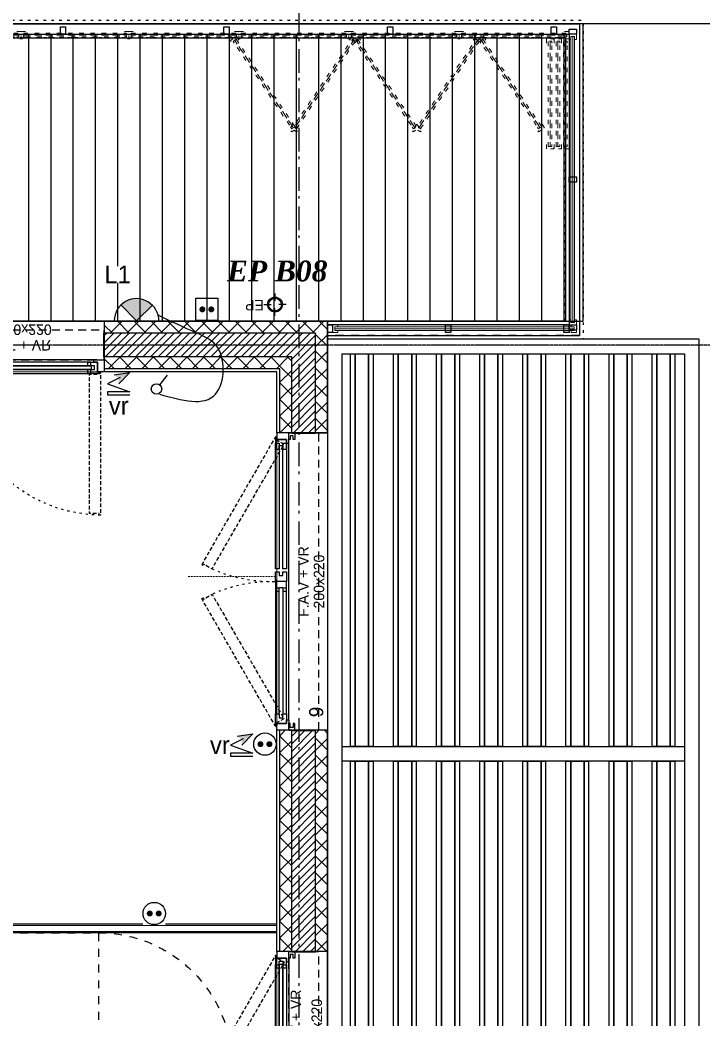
# Model space of a CAD drawing. Header units: centimetres. Extents: x -35664 to 50682, y -23001 to 23705.
# Drawn here: x 10653 to 11112, y 4448 to 5120 of the extents above; entities that cross this region are included whole.
import ezdxf

# ---------------------------------------------------------------- set-up
doc = ezdxf.new("R2010")
doc.units = ezdxf.units.CM
for name, pattern in [('ACAD_ISO03W100', [0.295276, 0.11811, -0.177165]), ('Style de ligne -1', [0.41664, 0.20828, -0.20836]), ('Style de ligne -11', [0.347222, 0.20828, -0.138942]), ('Style de ligne -12', [0.164042, 0.054681, -0.109361]), ('Style de ligne -13', [0.147638, 0.098425, -0.049213]), ('Style de ligne -14', [0.147638, 0.098425, -0.049213]), ('Style de ligne -17', [0.347222, 0.20828, -0.138942]), ('Style de ligne -18', [0.164042, 0.054681, -0.109361]), ('Style de ligne -5', [0.20828, 0.069425, -0.138855]), ('Style de ligne -6', [1.04164, 0.625, -0.20828, 0.06943, -0.13893]), ('VW-01', [0.41656, 0.20828, -0.20828])]:
    doc.linetypes.add(name, pattern=pattern)
for name, color, linetype in [('B aménagement intérieur', 252, 'Continuous'), ('B GÈnÈral_Hatch', 252, 'Continuous'), ('B Général', 252, 'Continuous'), ('C ANNOTATIONS-axes horizontaux', 252, 'Style de ligne -1'), ('C ANNOTATIONS-prestations', 252, 'Continuous'), ('D SURFACES-shab', 252, 'Continuous'), ('Général', 252, 'Continuous'), ('prlm-EAU-EPEXT', 145, 'Continuous'), ('prlm-VMC', 93, 'Continuous')]:
    doc.layers.add(name, color=color, linetype=linetype)
for name, color, linetype, lineweight in [('B BATI-lumon', 252, 'Continuous', 20), ('prlm-ELEC-CFO', 1, 'Continuous', 25), ('w_.prlm-EAU-EPEXT', 252, 'Continuous', 18)]:
    doc.layers.add(name, color=color, linetype=linetype, lineweight=lineweight)
doc.layers.add('prlm-ZEROPLOT', color=254, linetype='Continuous', plot=False)
doc.layers.get('prlm-VMC').off()
doc.styles.add('Eurostile', font='Eurosti.TTF')
doc.styles.add('Eurostile (bold)', font='Eurostib.TTF')
doc.styles.add('prlm-eau-ep', font='timesbi.ttf', dxfattribs={"height": 18})
doc.styles.add('prlm-elec-cfo', font='comic.ttf', dxfattribs={"height": 12})
doc.styles.add('Times New Roman (bold italic)', font='timesbi.ttf')
pattern_1 = [(225, (0, 0), (5.656854, -5.656854), []), (315, (0, 0), (-5.656854, -5.656854), [])]
pattern_2 = [(45, (0, 0), (2.4253472, -2.6458333), [])]
pattern_3 = [(135, (0, 0), (-5.656854, -5.656854), []), (225, (0, 0), (-5.656854, 5.656854), [])]

# ---------------------------------------------------------------- blocks, each defined once
blk = doc.blocks.new('B 90.Groupe-8-1')
at = {"layer": 'B Général', "flags": 128}
for points in [[(10859.39, 4336.49), (10869.39, 4336.49), (10869.39, 4895.43), (11099.39, 4895.43), (11099.39, 3527.39), (10869.39, 3527.39), (10869.39, 4098.85), (10859.39, 4098.85), (10859.39, 3517.39), (11109.39, 3517.39), (11109.39, 4905.43), (10859.39, 4905.43)], [(10874.89, 4895.44), (10878.13, 4895.44), (10878.13, 4631.66), (10874.89, 4631.66)], [(10878.13, 4895.44), (10887.12, 4895.44), (10887.12, 4631.66), (10878.13, 4631.66)], [(10887.12, 4895.44), (10890.18, 4895.44), (10890.18, 4631.66), (10887.12, 4631.66)], [(10903.82, 4895.44), (10907.07, 4895.44), (10907.07, 4631.66), (10903.82, 4631.66)], [(10907.07, 4895.44), (10916.06, 4895.44), (10916.06, 4631.66), (10907.07, 4631.66)], [(10916.06, 4895.44), (10919.12, 4895.44), (10919.12, 4631.66), (10916.06, 4631.66)], [(10932.84, 4895.44), (10936.09, 4895.44), (10936.09, 4631.66), (10932.84, 4631.66)], [(10936.09, 4895.44), (10945.08, 4895.44), (10945.08, 4631.66), (10936.09, 4631.66)], [(10945.08, 4895.44), (10948.14, 4895.44), (10948.14, 4631.66), (10945.08, 4631.66)], [(10961.78, 4895.44), (10965.02, 4895.44), (10965.02, 4631.66), (10961.78, 4631.66)], [(10965.02, 4895.44), (10974.01, 4895.44), (10974.01, 4631.66), (10965.02, 4631.66)], [(10974.01, 4895.44), (10977.07, 4895.44), (10977.07, 4631.66), (10974.01, 4631.66)], [(10990.8, 4895.44), (10994.04, 4895.44), (10994.04, 4631.66), (10990.8, 4631.66)], [(10994.04, 4895.44), (11003.04, 4895.44), (11003.04, 4631.66), (10994.04, 4631.66)], [(11003.04, 4895.44), (11006.09, 4895.44), (11006.09, 4631.66), (11003.04, 4631.66)], [(11019.73, 4895.44), (11022.98, 4895.44), (11022.98, 4631.66), (11019.73, 4631.66)], [(11022.98, 4895.44), (11031.97, 4895.44), (11031.97, 4631.66), (11022.98, 4631.66)], [(11031.97, 4895.44), (11035.03, 4895.44), (11035.03, 4631.66), (11031.97, 4631.66)], [(11048.75, 4895.44), (11052, 4895.44), (11052, 4631.66), (11048.75, 4631.66)], [(11052, 4895.44), (11060.99, 4895.44), (11060.99, 4631.66), (11052, 4631.66)], [(11060.99, 4895.44), (11064.05, 4895.44), (11064.05, 4631.66), (11060.99, 4631.66)], [(11077.69, 4895.43), (11080.93, 4895.43), (11080.93, 4631.65), (11077.69, 4631.65)], [(11080.93, 4895.43), (11089.93, 4895.43), (11089.93, 4631.65), (11080.93, 4631.65)], [(11089.93, 4895.43), (11092.98, 4895.43), (11092.98, 4631.65), (11089.93, 4631.65)], [(10869.39, 4631.66), (11099.39, 4631.66), (11099.39, 4621.66), (10869.39, 4621.66)], [(10874.89, 4621.66), (10878.13, 4621.66), (10878.13, 4345.93), (10874.89, 4345.93)], [(10878.13, 4621.66), (10887.12, 4621.66), (10887.12, 4345.93), (10878.13, 4345.93)], [(10887.12, 4621.66), (10890.18, 4621.66), (10890.18, 4345.93), (10887.12, 4345.93)], [(10903.82, 4621.66), (10907.07, 4621.66), (10907.07, 4345.93), (10903.82, 4345.93)], [(10907.07, 4621.66), (10916.06, 4621.66), (10916.06, 4345.93), (10907.07, 4345.93)], [(10916.06, 4621.66), (10919.12, 4621.66), (10919.12, 4345.93), (10916.06, 4345.93)], [(10932.84, 4621.66), (10936.09, 4621.66), (10936.09, 4345.93), (10932.84, 4345.93)], [(10936.09, 4621.66), (10945.08, 4621.66), (10945.08, 4345.93), (10936.09, 4345.93)], [(10945.08, 4621.66), (10948.14, 4621.66), (10948.14, 4345.93), (10945.08, 4345.93)], [(10961.78, 4621.66), (10965.02, 4621.66), (10965.02, 4345.93), (10961.78, 4345.93)], [(10965.02, 4621.66), (10974.01, 4621.66), (10974.01, 4345.93), (10965.02, 4345.93)], [(10974.01, 4621.66), (10977.07, 4621.66), (10977.07, 4345.93), (10974.01, 4345.93)], [(10990.8, 4621.66), (10994.04, 4621.66), (10994.04, 4345.93), (10990.8, 4345.93)], [(10994.04, 4621.66), (11003.04, 4621.66), (11003.04, 4345.93), (10994.04, 4345.93)], [(11003.04, 4621.66), (11006.09, 4621.66), (11006.09, 4345.93), (11003.04, 4345.93)], [(11019.73, 4621.66), (11022.98, 4621.66), (11022.98, 4345.93), (11019.73, 4345.93)], [(11022.98, 4621.66), (11031.97, 4621.66), (11031.97, 4345.93), (11022.98, 4345.93)], [(11031.97, 4621.66), (11035.03, 4621.66), (11035.03, 4345.93), (11031.97, 4345.93)], [(11048.75, 4621.66), (11052, 4621.66), (11052, 4345.93), (11048.75, 4345.93)], [(11052, 4621.66), (11060.99, 4621.66), (11060.99, 4345.93), (11052, 4345.93)], [(11060.99, 4621.66), (11064.05, 4621.66), (11064.05, 4345.93), (11060.99, 4345.93)], [(11077.69, 4621.65), (11080.93, 4621.65), (11080.93, 4345.92), (11077.69, 4345.92)], [(11080.93, 4621.65), (11089.93, 4621.65), (11089.93, 4345.92), (11080.93, 4345.92)], [(11089.93, 4621.65), (11092.98, 4621.65), (11092.98, 4345.92), (11089.93, 4345.92)]]:
    blk.add_lwpolyline(points, close=True, dxfattribs=at)
blk = doc.blocks.new('B 90.Groupe-9-1')
at = {"layer": 'B Général', "linetype": 'Continuous'}
for p, q in [((9810.48, 5117.4), (11028.89, 5117.4)), ((11028.89, 5117.4), (11028.89, 4907.93)), ((10658.33, 5110.39), (10658.33, 4917.39)), ((10673.33, 5110.39), (10673.33, 4917.39)), ((10688.33, 5110.39), (10688.33, 4917.39)), ((10703.33, 5110.39), (10703.33, 4917.39)), ((10718.33, 5110.39), (10718.33, 4917.39)), ((10733.33, 5110.39), (10733.33, 4917.39)), ((10748.33, 5110.39), (10748.33, 4917.39)), ((10763.33, 5110.39), (10763.33, 4917.39)), ((10778.33, 5110.39), (10778.33, 4917.39)), ((10793.33, 5110.39), (10793.33, 4917.39)), ((10808.33, 5110.39), (10808.33, 4917.39)), ((10823.33, 5110.39), (10823.33, 4917.39)), ((10838.33, 5110.39), (10838.33, 4917.39)), ((10853.33, 5110.39), (10853.33, 4917.39)), ((10868.33, 5110.39), (10868.33, 4917.39)), ((10883.33, 5110.39), (10883.33, 4917.39)), ((10898.33, 5110.39), (10898.33, 4917.39)), ((10913.33, 5110.39), (10913.33, 4917.39)), ((10928.33, 5110.39), (10928.33, 4917.39)), ((10943.33, 5110.39), (10943.33, 4917.39)), ((10958.33, 5110.39), (10958.33, 4917.39)), ((10973.33, 5110.39), (10973.33, 4917.39)), ((10988.33, 5110.39), (10988.33, 4917.39)), ((11003.33, 5110.39), (11003.33, 4917.39)), ((11018.33, 5110.39), (11018.33, 4917.39)), ((10859.39, 4907.93), (11028.89, 4907.93))]:
    blk.add_line(p, q, dxfattribs=at)
at = {"layer": 'B Général', "linetype": 'VW-01', "ltscale": 25.4}
blk.add_line((11028.89, 4907.93), (10859.39, 4907.93), dxfattribs=at)
at = {"layer": 'B Général', "linetype": 'Style de ligne -5', "ltscale": 25.4, "flags": 128}
blk.add_lwpolyline([(11031.39, 4905.43), (10859.39, 4905.43), (10859.39, 4917.39), (11019.43, 4917.39), (11019.43, 5107.88), (9810.48, 5107.88), (9810.48, 5119.84), (11031.39, 5119.84)], close=True, dxfattribs=at)
at = {"layer": 'B Général', "linetype": 'Continuous', "flags": 128}
for points in [[(10679.83, 5115.34), (10683.33, 5115.34), (10683.33, 5110.34), (10679.83, 5110.34)], [(10789.83, 5115.34), (10793.33, 5115.34), (10793.33, 5110.34), (10789.83, 5110.34)], [(10899.83, 5115.34), (10903.33, 5115.34), (10903.33, 5110.34), (10899.83, 5110.34)], [(11009.83, 5115.34), (11013.33, 5115.34), (11013.33, 5110.34), (11009.83, 5110.34)], [(11021.89, 5110.34), (11021.89, 5113.84), (11026.89, 5113.84), (11026.89, 5110.34)], [(11021.89, 4914.93), (10859.39, 4914.93), (10859.39, 4917.39), (9810.48, 4917.39), (9810.48, 5110.34), (11021.89, 5110.34)], [(11021.89, 5010.89), (11021.89, 5014.39), (11026.89, 5014.39), (11026.89, 5010.89)], [(10859.39, 4914.93), (10862.89, 4914.93), (10862.89, 4909.93), (10859.39, 4909.93)], [(10938.89, 4914.93), (10942.39, 4914.93), (10942.39, 4909.93), (10938.89, 4909.93)], [(11018.39, 4914.93), (11021.89, 4914.93), (11021.89, 4909.93), (11018.39, 4909.93)], [(11026.89, 4914.93), (11026.89, 4911.43), (11021.89, 4911.43), (11021.89, 4914.93)]]:
    blk.add_lwpolyline(points, close=True, dxfattribs=at)
blk = doc.blocks.new('B 90.Groupe-18-1')
at = {"layer": 'B Général', "linetype": 'VW-01', "ltscale": 25.4}
blk.add_line((70, -99.99), (-70, -65.35), dxfattribs=at)
at = {"layer": 'B Général', "linetype": 'VW-01', "ltscale": 25.4, "flags": 128}
for points in [[(-70, 50), (70, 50), (70, -140), (-70, -140)], [(-70, -99.99), (70, -99.99), (70, -140), (-70, -140)]]:
    blk.add_lwpolyline(points, close=True, dxfattribs=at)
blk = doc.blocks.new('B 90.Lit 140.190_PMR 1')
at = {"layer": 'B Général', "linetype": 'VW-01', "ltscale": 25.4, "flags": 128}
for points in [[(-70, 50), (70, 50), (70, 140), (-70, 140)], [(-70, -140), (-70, 50), (-190, 50), (-190, -140)], [(190, -140), (190, 50), (70, 50), (70, -140)]]:
    blk.add_lwpolyline(points, close=True, dxfattribs=at)
at = {"layer": 'B Général', "linetype": 'VW-01', "ltscale": 25.4}
for centre, start, end in [((-70, 50), 90, 180), ((70, 50), 0, 90)]:
    blk.add_arc(centre, 90, start, end, dxfattribs=at)
at = {"layer": 'B Général'}
blk.add_blockref('B 90.Groupe-18-1', (0, 0), dxfattribs=at)
blk = doc.blocks.new('B 90.T3 BS 107 (2D)')
at = {"layer": 'B Général', "linetype": 'Continuous'}
for p, q in [((83.3, 47.58), (498.3, 47.58)), ((83.3, 47.58), (498.3, 47.58)), ((78.3, 42.58), (498.3, 42.58)), ((78.3, 42.58), (498.3, 42.58))]:
    blk.add_line(p, q, dxfattribs=at)
at = {"layer": 'D SURFACES-shab', "lineweight": 18, "flags": 128}
for points in [[(83.3, 328.49), (498.3, 328.49), (498.3, 48.58), (83.3, 48.58)], [(-138.3, 43.58), (-69.24, 43.59), (-69.27, 129.5), (78.3, 129.5), (78.3, 43.58), (498.3, 43.58), (498.3, -328.51), (-138.3, -328.51)]]:
    blk.add_lwpolyline(points, close=True, dxfattribs=at)
at = {"layer": 'B Général', "rotation": 180}
blk.add_blockref('B 90.Lit 140.190_PMR 1', (308.3, 188.49), dxfattribs=at)
blk = doc.blocks.new('B 90.PF 100.220 + VR')
at = {"layer": 'B Général', "linetype": 'Continuous'}
for p, q in [((-50, 7), (-50, 17)), ((50, 7), (50, 17))]:
    blk.add_line(p, q, dxfattribs=at)
at = {"layer": 'B Général', "linetype": 'Continuous', "lineweight": 35}
for p, q in [((-50, 7), (-50, -9)), ((50, 7), (50, -9))]:
    blk.add_line(p, q, dxfattribs=at)
at = {"layer": 'B Général'}
blk.add_line((45, 9), (-45, 9), dxfattribs=at)
at = {"layer": 'B Général', "linetype": 'Style de ligne -14', "ltscale": 25.4, "flags": 128}
blk.add_lwpolyline([(47.5, 113.27), (46.5, 113.27), (46.5, 112.27), (40, 112.27), (40, 18.5), (46.5, 18.5), (46.5, 17.5), (47.5, 17.5)], close=True, dxfattribs=at)
at = {"layer": 'B Général', "flags": 128}
for points in [[(-43, 10.5), (-43, 9), (-50, 9), (-50, 17), (-45.5, 17), (-45.5, 10.5)], [(-43.5, 15.5), (43.5, 15.5), (43.5, 13), (-43.5, 13)], [(-41, 18), (41, 18), (41, 15.5), (-41, 15.5)], [(43, 10.5), (43, 9), (50, 9), (50, 17), (45.5, 17), (45.5, 10.5)], [(-41, 13), (41, 13), (41, 10.5), (-41, 10.5)]]:
    blk.add_lwpolyline(points, close=True, dxfattribs=at)
at = {"layer": 'B Général', "linetype": 'Continuous', "flags": 128}
for points in [[(-39, 15.5), (-41.5, 15.5), (-41.5, 13), (-39, 13), (-39, 10.5), (-45.5, 10.5), (-45.5, 17), (-46.5, 17), (-46.5, 18), (-39, 18)], [(39, 15.5), (41.5, 15.5), (41.5, 13), (39, 13), (39, 10.5), (45.5, 10.5), (45.5, 17), (46.5, 17), (46.5, 18), (39, 18)]]:
    blk.add_lwpolyline(points, close=True, dxfattribs=at)
at = {"layer": 'B Général', "linetype": 'Style de ligne -17', "ltscale": 25.4, "flags": 128}
blk.add_lwpolyline([(-50, 9), (50, 9), (50, -11), (-50, -11)], close=True, dxfattribs=at)
at = {"layer": 'B Général', "flags": 128}
blk.add_lwpolyline([(-50, -9), (-50, -17), (50, -17), (50, -9)], dxfattribs=at)
at = {"layer": 'B Général'}
blk.add_circle((47, 17.5), 0.5, dxfattribs=at)
at = {"layer": 'B Général', "linetype": 'Style de ligne -18', "ltscale": 25.4}
blk.add_arc((48.78, 15.78), 97.5, 90.89734, 179.2823, dxfattribs=at)
at = {"layer": 'B Général', "insert": (-21.61, 2.65), "char_height": 7.059, "attachment_point": 1, "rotation": 360, "line_spacing_factor": 0.894142, "style": 'Eurostile'}
blk.add_mtext('PF + VR', dxfattribs=at)
at = {"layer": 'C ANNOTATIONS-prestations', "attachment_point": 1, "rotation": 360, "line_spacing_factor": 0.894142}
for s, insert, char_height, style in [('1', (-41.14, -4.77), 9.41, 'Eurostile (bold)'), ('100x220', (-21.61, -7.83), 7.059, 'Eurostile')]:
    blk.add_mtext(s, dxfattribs=dict(at, insert=insert, char_height=char_height, style=style))
blk = doc.blocks.new('B 90.F 100x220 (all. vitrée fixe) + VR')
at = {"layer": 'B Général', "linetype": 'Continuous', "lineweight": 35}
for p, q in [((-50, 7), (-50, -9)), ((50, 7), (50, -9))]:
    blk.add_line(p, q, dxfattribs=at)
at = {"layer": 'B Général'}
blk.add_line((45, 9), (-45, 9), dxfattribs=at)
at = {"layer": 'B Général', "linetype": 'Style de ligne -14', "ltscale": 25.4, "flags": 128}
blk.add_lwpolyline([(-35.69, 65.82), (-36.19, 64.95), (-35.32, 64.45), (-38.57, 58.82), (42.63, 11.94), (45.88, 17.57), (46.75, 17.07), (47.25, 17.93)], close=True, dxfattribs=at)
at = {"layer": 'B Général', "flags": 128}
for points in [[(-43, 10.5), (-43, 9), (-50, 9), (-50, 17), (-45.5, 17), (-45.5, 10.5)], [(-43.5, 15.5), (43.5, 15.5), (43.5, 13), (-43.5, 13)], [(-41, 18), (41, 18), (41, 15.5), (-41, 15.5)], [(43, 10.5), (43, 9), (50, 9), (50, 17), (45.5, 17), (45.5, 10.5)], [(-50, 9), (-50, 5), (-45.5, 5), (-45.5, 6), (-48, 6), (-48, 8), (-45.5, 8), (-45.5, 9)], [(-41, 13), (41, 13), (41, 10.5), (-41, 10.5)], [(50, 9), (50, 5), (45.5, 5), (45.5, 6), (48, 6), (48, 8), (45.5, 8), (45.5, 9)]]:
    blk.add_lwpolyline(points, close=True, dxfattribs=at)
at = {"layer": 'B Général', "linetype": 'Continuous', "flags": 128}
for points in [[(-39, 15.5), (-41.5, 15.5), (-41.5, 13), (-39, 13), (-39, 10.5), (-45.5, 10.5), (-45.5, 17), (-46.5, 17), (-46.5, 18), (-39, 18)], [(39, 15.5), (41.5, 15.5), (41.5, 13), (39, 13), (39, 10.5), (45.5, 10.5), (45.5, 17), (46.5, 17), (46.5, 18), (39, 18)]]:
    blk.add_lwpolyline(points, close=True, dxfattribs=at)
at = {"layer": 'B Général', "linetype": 'Style de ligne -17', "ltscale": 25.4, "flags": 128}
blk.add_lwpolyline([(-50, 9), (50, 9), (50, -11), (-50, -11)], close=True, dxfattribs=at)
at = {"layer": 'B Général', "flags": 128}
blk.add_lwpolyline([(-50, -9), (-50, -17), (50, -17), (50, -9)], dxfattribs=at)
at = {"layer": 'B Général'}
blk.add_circle((47, 17.5), 0.5, dxfattribs=at)
at = {"layer": 'B Général', "linetype": 'Style de ligne -18', "ltscale": 25.4}
blk.add_arc((49, 17.5), 97.5, 150.29382, 179.70618, dxfattribs=at)
at = {"layer": 'B Général', "insert": (-23.11, 7.7), "char_height": 7.059, "attachment_point": 1, "line_spacing_factor": 0.894142, "style": 'Eurostile'}
blk.add_mtext('F.A.V + VR', dxfattribs=at)
at = {"layer": 'C ANNOTATIONS-prestations', "insert": (-41.15, -5.19), "char_height": 9.41, "attachment_point": 1, "rotation": 360, "line_spacing_factor": 0.894142, "style": 'Eurostile (bold)'}
blk.add_mtext('7', dxfattribs=at)
at = {"layer": 'C ANNOTATIONS-prestations', "insert": (0, -6.3), "char_height": 7.059, "width": 100, "attachment_point": 2, "rotation": 360, "line_spacing_factor": 0.894142, "style": 'Eurostile'}
blk.add_mtext('100x220', dxfattribs=at)
blk = doc.blocks.new('B 90.F 200.220 (all. vitrée fixe + VR)')
at = {"layer": 'B Général', "linetype": 'Continuous'}
for p, q in [((-100, 7), (-100, 17)), ((100, 7), (100, 17))]:
    blk.add_line(p, q, dxfattribs=at)
at = {"layer": 'B Général', "linetype": 'Continuous', "lineweight": 35}
for p, q in [((-100, 7), (-100, -9)), ((100, 7), (100, -9))]:
    blk.add_line(p, q, dxfattribs=at)
at = {"layer": 'B Général'}
blk.add_line((-93, 9), (97, 9), dxfattribs=at)
at = {"layer": 'B Général', "linetype": 'Style de ligne -13', "ltscale": 25.4, "flags": 128}
for points in [[(-11.43, 67.53), (-10.93, 66.67), (-11.8, 66.17), (-8.55, 60.54), (-92.2, 12.19), (-95.45, 17.82), (-96.32, 17.32), (-96.82, 18.18)], [(11.43, 67.53), (10.93, 66.67), (11.8, 66.17), (8.55, 60.54), (92.2, 12.19), (95.45, 17.82), (96.32, 17.32), (96.82, 18.18)]]:
    blk.add_lwpolyline(points, close=True, dxfattribs=at)
at = {"layer": 'B Général', "flags": 128}
for points in [[(-93, 10.5), (-93, 9), (-100, 9), (-100, 17), (-95.5, 17), (-95.5, 10.5)], [(-4.5, 18), (-89, 18), (-89, 15.5), (-4.5, 15.5)], [(8.5, 18), (93, 18), (93, 15.5), (8.5, 15.5)], [(93, 10.5), (93, 9), (100, 9), (100, 17), (95.5, 17), (95.5, 10.5)], [(-100, 9), (-100, 5), (-95.5, 5), (-95.5, 6), (-98, 6), (-98, 8), (-95.5, 8), (-95.5, 9)], [(-4.5, 13), (-89, 13), (-89, 10.5), (-4.5, 10.5)], [(8.5, 13), (93, 13), (93, 10.5), (8.5, 10.5)], [(100, 9), (100, 5), (95.5, 5), (95.5, 6), (98, 6), (98, 8), (95.5, 8), (95.5, 9)]]:
    blk.add_lwpolyline(points, close=True, dxfattribs=at)
at = {"layer": 'B Général', "linetype": 'Continuous', "flags": 128}
for points in [[(-89, 15.5), (-91.5, 15.5), (-91.5, 13), (-89, 13), (-89, 10.5), (-95.5, 10.5), (-95.5, 17), (-96.5, 17), (-96.5, 18), (-89, 18)], [(-6.5, 15.5), (-4, 15.5), (-4, 13), (-6.5, 13), (-6.5, 10.5), (0, 10.5), (0, 17), (1, 17), (1, 18), (-6.5, 18)], [(6.5, 15.5), (4, 15.5), (4, 13), (6.5, 13), (6.5, 10.5), (0, 10.5), (0, 17), (1, 17), (1, 18), (6.5, 18)], [(89, 15.5), (91.5, 15.5), (91.5, 13), (89, 13), (89, 10.5), (95.5, 10.5), (95.5, 17), (96.5, 17), (96.5, 18), (89, 18)]]:
    blk.add_lwpolyline(points, close=True, dxfattribs=at)
at = {"layer": 'B Général', "linetype": 'Style de ligne -11', "ltscale": 25.4, "flags": 128}
blk.add_lwpolyline([(-100, 9), (100, 9), (100, -11), (-100, -11)], close=True, dxfattribs=at)
at = {"layer": 'B Général', "flags": 128}
blk.add_lwpolyline([(100, -9), (100, -17), (-100, -17), (-100, -9)], dxfattribs=at)
at = {"layer": 'B Général'}
for centre in [(-97, 17.5), (97, 17.5)]:
    blk.add_circle(centre, 0.5, dxfattribs=at)
at = {"layer": 'B Général', "linetype": 'Style de ligne -12', "ltscale": 25.4}
for centre, start, end in [((-98.46, 20.64), 358.46423, 23.93069), ((98.46, 20.64), 156.06931, 181.53577)]:
    blk.add_arc(centre, 98.37, start, end, dxfattribs=at)
at = {"layer": 'B Général', "insert": (0, 2.65), "char_height": 7.059, "attachment_point": 2, "rotation": 360, "line_spacing_factor": 0.894142, "style": 'Eurostile'}
blk.add_mtext('F.A.V + VR', dxfattribs=at)
at = {"layer": 'C ANNOTATIONS-prestations', "rotation": 360, "line_spacing_factor": 0.894142}
for s, insert, char_height, attachment_point, style in [('9', (-91.14, -4.77), 9.41, 1, 'Eurostile (bold)'), ('200x220', (0, -7.82), 7.059, 2, 'Eurostile')]:
    blk.add_mtext(s, dxfattribs=dict(at, insert=insert, char_height=char_height, attachment_point=attachment_point, style=style))
blk = doc.blocks.new('B 90.EP')
at = {"layer": 'B Général', "linetype": 'Continuous'}
for p, q in [((0, 7.5), (0, 2.5)), ((-7.5, 0), (-2.5, 0)), ((7.5, 0), (2.5, 0)), ((0, -7.5), (0, -2.5))]:
    blk.add_line(p, q, dxfattribs=at)
at = {"layer": 'B Général', "linetype": 'Continuous', "flags": 128}
for points in [[(-5, 0, -1), (5, 0, -1)], [(-4.33, 0, -1), (4.33, 0, -1)]]:
    blk.add_lwpolyline(points, format="xyb", close=True, dxfattribs=at)
at = {"layer": 'C ANNOTATIONS-prestations', "insert": (7.5, 3.99), "char_height": 7.059, "attachment_point": 1, "line_spacing_factor": 0.894142, "style": 'Eurostile'}
blk.add_mtext('EP', dxfattribs=at)
blk = doc.blocks.new('B 90.w_.xi.epext')
at = {"layer": 'w_.prlm-EAU-EPEXT', "linetype": 'Continuous', "lineweight": 18}
blk.add_circle((0, 0), 5, dxfattribs=at)
blk = doc.blocks.new('B 90.Groupe-27-1')
at = {"layer": 'w_.prlm-EAU-EPEXT'}
blk.add_blockref('B 90.w_.xi.epext', (10824.14, 4928.64), dxfattribs=at)
at = {"layer": 'w_.prlm-EAU-EPEXT', "insert": (10791.85, 4958.19), "char_height": 13.989, "width": 86.1947, "attachment_point": 1, "line_spacing_factor": 1.004802, "style": 'Times New Roman (bold italic)'}
blk.add_mtext('EP B08', dxfattribs=at)
blk = doc.blocks.new('B 90.Groupe-32-1')
at = {"layer": 'B BATI-lumon', "linetype": 'ACAD_ISO03W100', "ltscale": 25.4, "flags": 128}
for points in [[(10725.89, 5112.3), (10729.39, 5112.3), (10729.39, 5111.06), (10727.46, 5111.06), (10727.46, 5108.56), (10729.39, 5108.56), (10729.39, 5107.3), (10725.89, 5107.3), (10725.89, 5111.3), (10725.89, 5111.3)], [(10727.46, 5111.06), (10798.31, 5111.06), (10798.31, 5109.81), (10727.46, 5109.81)], [(10799.89, 5112.3), (10796.39, 5112.3), (10796.39, 5111.06), (10798.31, 5111.06), (10798.31, 5108.56), (10796.39, 5108.56), (10796.39, 5107.3), (10799.89, 5107.3), (10799.89, 5111.3), (10799.89, 5111.3)], [(10727.46, 5109.81), (10798.31, 5109.81), (10798.31, 5108.56), (10727.46, 5108.56)]]:
    blk.add_lwpolyline(points, close=True, dxfattribs=at)
blk = doc.blocks.new('B 90.Groupe-33-1')
at = {"layer": 'B BATI-lumon', "linetype": 'ACAD_ISO03W100', "ltscale": 25.4, "flags": 128}
for points in [[(10799.89, 5112.3), (10803.39, 5112.3), (10803.39, 5111.06), (10801.46, 5111.06), (10801.46, 5108.56), (10803.39, 5108.56), (10803.39, 5107.3), (10799.89, 5107.3), (10799.89, 5111.3), (10799.89, 5111.3)], [(10801.46, 5111.06), (10872.31, 5111.06), (10872.31, 5109.81), (10801.46, 5109.81)], [(10873.89, 5112.3), (10870.39, 5112.3), (10870.39, 5111.06), (10872.31, 5111.06), (10872.31, 5108.56), (10870.39, 5108.56), (10870.39, 5107.3), (10873.89, 5107.3), (10873.89, 5111.3), (10873.89, 5111.3)], [(10801.46, 5109.81), (10872.31, 5109.81), (10872.31, 5108.56), (10801.46, 5108.56)]]:
    blk.add_lwpolyline(points, close=True, dxfattribs=at)
blk = doc.blocks.new('B 90.Groupe-34-1')
at = {"layer": 'B BATI-lumon', "linetype": 'ACAD_ISO03W100', "ltscale": 25.4, "flags": 128}
for points in [[(10873.89, 5112.3), (10877.39, 5112.3), (10877.39, 5111.06), (10875.46, 5111.06), (10875.46, 5108.56), (10877.39, 5108.56), (10877.39, 5107.3), (10873.89, 5107.3), (10873.89, 5111.3), (10873.89, 5111.3)], [(10875.46, 5111.06), (10946.31, 5111.06), (10946.31, 5109.81), (10875.46, 5109.81)], [(10947.89, 5112.3), (10944.39, 5112.3), (10944.39, 5111.06), (10946.31, 5111.06), (10946.31, 5108.56), (10944.39, 5108.56), (10944.39, 5107.3), (10947.89, 5107.3), (10947.89, 5111.3), (10947.89, 5111.3)], [(10875.46, 5109.81), (10946.31, 5109.81), (10946.31, 5108.56), (10875.46, 5108.56)]]:
    blk.add_lwpolyline(points, close=True, dxfattribs=at)
blk = doc.blocks.new('B 90.Groupe-35-1')
at = {"layer": 'B BATI-lumon', "linetype": 'ACAD_ISO03W100', "ltscale": 25.4, "flags": 128}
for points in [[(10947.89, 5112.3), (10951.39, 5112.3), (10951.39, 5111.06), (10949.46, 5111.06), (10949.46, 5108.56), (10951.39, 5108.56), (10951.39, 5107.3), (10947.89, 5107.3), (10947.89, 5111.3), (10947.89, 5111.3)], [(10949.46, 5111.06), (11020.31, 5111.06), (11020.31, 5109.81), (10949.46, 5109.81)], [(11021.89, 5112.3), (11018.39, 5112.3), (11018.39, 5111.06), (11020.31, 5111.06), (11020.31, 5108.56), (11018.39, 5108.56), (11018.39, 5107.3), (11021.89, 5107.3), (11021.89, 5111.3), (11021.89, 5111.3)], [(10949.46, 5109.81), (11020.31, 5109.81), (11020.31, 5108.56), (10949.46, 5108.56)]]:
    blk.add_lwpolyline(points, close=True, dxfattribs=at)
blk = doc.blocks.new('B 90.Groupe-36-1')
at = {"layer": 'B BATI-lumon', "linetype": 'ACAD_ISO03W100', "ltscale": 25.4, "flags": 128}
for points in [[(11016.89, 5107.3), (11016.89, 5103.8), (11018.13, 5103.8), (11018.13, 5105.72), (11020.63, 5105.72), (11020.63, 5103.8), (11021.89, 5103.8), (11021.89, 5107.3), (11017.89, 5107.3), (11017.89, 5107.3)], [(11018.13, 5034.88), (11018.13, 5105.72), (11019.38, 5105.72), (11019.38, 5034.88)], [(11019.38, 5034.88), (11019.38, 5105.72), (11020.63, 5105.72), (11020.63, 5034.88)], [(11016.89, 5033.3), (11016.89, 5036.8), (11018.13, 5036.8), (11018.13, 5034.88), (11020.63, 5034.88), (11020.63, 5036.8), (11021.89, 5036.8), (11021.89, 5033.3), (11017.89, 5033.3), (11017.89, 5033.3)]]:
    blk.add_lwpolyline(points, close=True, dxfattribs=at)
blk = doc.blocks.new('B 90.Groupe-40-1')
at = {"layer": 'B BATI-lumon', "linetype": 'ACAD_ISO03W100', "ltscale": 25.4, "flags": 128}
for points in [[(11011.89, 5107.3), (11011.89, 5103.8), (11013.13, 5103.8), (11013.13, 5105.72), (11015.63, 5105.72), (11015.63, 5103.8), (11016.89, 5103.8), (11016.89, 5107.3), (11012.89, 5107.3), (11012.89, 5107.3)], [(11013.13, 5034.88), (11013.13, 5105.72), (11014.38, 5105.72), (11014.38, 5034.88)], [(11014.38, 5034.88), (11014.38, 5105.72), (11015.63, 5105.72), (11015.63, 5034.88)], [(11011.89, 5033.3), (11011.89, 5036.8), (11013.13, 5036.8), (11013.13, 5034.88), (11015.63, 5034.88), (11015.63, 5036.8), (11016.89, 5036.8), (11016.89, 5033.3), (11012.89, 5033.3), (11012.89, 5033.3)]]:
    blk.add_lwpolyline(points, close=True, dxfattribs=at)
blk = doc.blocks.new('B 90.Groupe-41-1')
at = {"layer": 'B BATI-lumon', "linetype": 'ACAD_ISO03W100', "ltscale": 25.4, "flags": 128}
for points in [[(11006.64, 5107.3), (11006.64, 5103.8), (11007.88, 5103.8), (11007.88, 5105.72), (11010.38, 5105.72), (11010.38, 5103.8), (11011.64, 5103.8), (11011.64, 5107.3), (11007.64, 5107.3), (11007.64, 5107.3)], [(11007.88, 5034.88), (11007.88, 5105.72), (11009.13, 5105.72), (11009.13, 5034.88)], [(11009.13, 5034.88), (11009.13, 5105.72), (11010.38, 5105.72), (11010.38, 5034.88)], [(11006.64, 5033.3), (11006.64, 5036.8), (11007.88, 5036.8), (11007.88, 5034.88), (11010.38, 5034.88), (11010.38, 5036.8), (11011.64, 5036.8), (11011.64, 5033.3), (11007.64, 5033.3), (11007.64, 5033.3)]]:
    blk.add_lwpolyline(points, close=True, dxfattribs=at)
blk = doc.blocks.new('B 90.Groupe-42-1')
at = {"layer": 'B BATI-lumon', "linetype": 'ACAD_ISO03W100', "ltscale": 25.4, "flags": 128}
for points in [[(10964.14, 5108.95), (10966.09, 5106.04), (10965.06, 5105.35), (10963.99, 5106.95), (10961.91, 5105.55), (10962.98, 5103.96), (10961.94, 5103.25), (10959.99, 5106.16), (10963.31, 5108.39), (10963.31, 5108.39)], [(10962.95, 5106.25), (11002.45, 5047.44), (11001.41, 5046.74), (10961.91, 5105.55)], [(10963.99, 5106.95), (11003.49, 5048.13), (11002.45, 5047.44), (10962.95, 5106.25)], [(11005.4, 5047.52), (11003.45, 5050.42), (11002.42, 5049.73), (11003.49, 5048.13), (11001.41, 5046.74), (11000.34, 5048.34), (10999.3, 5047.64), (11001.25, 5044.73), (11004.57, 5046.96), (11004.57, 5046.96)]]:
    blk.add_lwpolyline(points, close=True, dxfattribs=at)
blk = doc.blocks.new('B 90.Groupe-43-1')
at = {"layer": 'B BATI-lumon', "linetype": 'ACAD_ISO03W100', "ltscale": 25.4, "flags": 128}
for points in [[(10960.35, 5106.25), (10920.85, 5047.44), (10919.81, 5048.13), (10959.31, 5106.95)], [(10961.39, 5105.55), (10921.89, 5046.74), (10920.85, 5047.44), (10960.35, 5106.25)], [(10959.16, 5108.95), (10957.21, 5106.04), (10958.24, 5105.35), (10959.31, 5106.95), (10961.39, 5105.55), (10960.32, 5103.96), (10961.36, 5103.25), (10963.31, 5106.16), (10959.99, 5108.39), (10959.99, 5108.39)], [(10917.9, 5047.52), (10919.85, 5050.42), (10920.88, 5049.73), (10919.81, 5048.13), (10921.89, 5046.74), (10922.96, 5048.34), (10924, 5047.64), (10922.05, 5044.73), (10918.73, 5046.96), (10918.73, 5046.96)]]:
    blk.add_lwpolyline(points, close=True, dxfattribs=at)
blk = doc.blocks.new('B 90.Groupe-44-1')
at = {"layer": 'B BATI-lumon', "linetype": 'ACAD_ISO03W100', "ltscale": 25.4, "flags": 128}
for points in [[(10879.96, 5108.95), (10881.92, 5106.04), (10880.88, 5105.35), (10879.81, 5106.95), (10877.73, 5105.55), (10878.81, 5103.96), (10877.76, 5103.25), (10875.81, 5106.16), (10879.13, 5108.39), (10879.13, 5108.39)], [(10878.78, 5106.25), (10918.28, 5047.44), (10917.24, 5046.74), (10877.74, 5105.55)], [(10879.81, 5106.95), (10919.31, 5048.13), (10918.28, 5047.44), (10878.78, 5106.25)], [(10921.22, 5047.52), (10919.27, 5050.42), (10918.24, 5049.73), (10919.31, 5048.13), (10917.24, 5046.74), (10916.16, 5048.34), (10915.12, 5047.64), (10917.07, 5044.73), (10920.39, 5046.96), (10920.39, 5046.96)]]:
    blk.add_lwpolyline(points, close=True, dxfattribs=at)
blk = doc.blocks.new('B 90.Groupe-48-1')
at = {"layer": 'B BATI-lumon', "linetype": 'ACAD_ISO03W100', "ltscale": 25.4, "flags": 128}
for points in [[(10877, 5106.25), (10837.5, 5047.44), (10836.46, 5048.13), (10875.96, 5106.95)], [(10878.04, 5105.55), (10838.54, 5046.74), (10837.5, 5047.44), (10877, 5106.25)], [(10875.81, 5108.95), (10873.86, 5106.04), (10874.89, 5105.35), (10875.96, 5106.95), (10878.04, 5105.55), (10876.97, 5103.96), (10878.01, 5103.25), (10879.96, 5106.16), (10876.64, 5108.39), (10876.64, 5108.39)], [(10834.55, 5047.52), (10836.5, 5050.42), (10837.53, 5049.73), (10836.46, 5048.13), (10838.54, 5046.74), (10839.61, 5048.34), (10840.66, 5047.64), (10838.7, 5044.73), (10835.38, 5046.96), (10835.38, 5046.96)]]:
    blk.add_lwpolyline(points, close=True, dxfattribs=at)
blk = doc.blocks.new('B 90.Groupe-49-1')
at = {"layer": 'B BATI-lumon', "linetype": 'ACAD_ISO03W100', "ltscale": 25.4, "flags": 128}
for points in [[(10798.28, 5108.95), (10800.23, 5106.04), (10799.2, 5105.35), (10798.13, 5106.95), (10796.05, 5105.55), (10797.12, 5103.96), (10796.08, 5103.25), (10794.13, 5106.16), (10797.45, 5108.39), (10797.45, 5108.39)], [(10797.09, 5106.25), (10836.59, 5047.44), (10835.55, 5046.74), (10796.05, 5105.55)], [(10798.13, 5106.95), (10837.63, 5048.13), (10836.59, 5047.44), (10797.09, 5106.25)], [(10839.54, 5047.52), (10837.58, 5050.42), (10836.55, 5049.73), (10837.63, 5048.13), (10835.55, 5046.74), (10834.48, 5048.34), (10833.43, 5047.64), (10835.38, 5044.73), (10838.7, 5046.96), (10838.7, 5046.96)]]:
    blk.add_lwpolyline(points, close=True, dxfattribs=at)
blk = doc.blocks.new('B 90.Groupe-51-1')
at = {"layer": 'B BATI-lumon', "linetype": 'Continuous', "flags": 128}
for points in [[(11021.89, 5110.34), (11021.89, 5106.84), (11023.13, 5106.84), (11023.13, 5108.76), (11025.63, 5108.76), (11025.63, 5106.84), (11026.89, 5106.84), (11026.89, 5110.34), (11022.89, 5110.34), (11022.89, 5110.34)], [(11023.13, 4916.51), (11023.13, 5108.76), (11024.38, 5108.76), (11024.38, 4916.51)], [(11024.38, 4916.51), (11024.38, 5108.76), (11025.63, 5108.76), (11025.63, 4916.51)], [(11021.89, 4914.93), (11021.89, 4918.43), (11023.13, 4918.43), (11023.13, 4916.51), (11025.63, 4916.51), (11025.63, 4918.43), (11026.89, 4918.43), (11026.89, 4914.93), (11022.89, 4914.93), (11022.89, 4914.93)]]:
    blk.add_lwpolyline(points, close=True, dxfattribs=at)
blk = doc.blocks.new('B 90.Groupe-52-1')
at = {"layer": 'B BATI-lumon', "linetype": 'Continuous', "flags": 128}
for points in [[(10862.89, 4909.93), (10866.39, 4909.93), (10866.39, 4911.17), (10864.46, 4911.17), (10864.46, 4913.67), (10866.39, 4913.67), (10866.39, 4914.93), (10862.89, 4914.93), (10862.89, 4910.93), (10862.89, 4910.93)], [(10864.46, 4913.67), (11025.31, 4913.67), (11025.31, 4912.42), (10864.46, 4912.42)], [(10864.46, 4912.42), (11025.31, 4912.42), (11025.31, 4911.17), (10864.46, 4911.17)], [(11026.89, 4909.93), (11023.39, 4909.93), (11023.39, 4911.17), (11025.31, 4911.17), (11025.31, 4913.67), (11023.39, 4913.67), (11023.39, 4914.93), (11026.89, 4914.93), (11026.89, 4910.93), (11026.89, 4910.93)]]:
    blk.add_lwpolyline(points, close=True, dxfattribs=at)
blk = doc.blocks.new('B 90.Groupe-53-1')
at = {"layer": 'B BATI-lumon', "linetype": 'ACAD_ISO03W100', "ltscale": 25.4, "flags": 128}
for points in [[(10579.5, 5112.3), (10583, 5112.3), (10583, 5111.06), (10581.08, 5111.06), (10581.08, 5108.56), (10583, 5108.56), (10583, 5107.3), (10579.5, 5107.3), (10579.5, 5111.3), (10579.5, 5111.3)], [(10581.08, 5111.06), (10651.92, 5111.06), (10651.92, 5109.81), (10581.08, 5109.81)], [(10653.5, 5112.3), (10650, 5112.3), (10650, 5111.06), (10651.92, 5111.06), (10651.92, 5108.56), (10650, 5108.56), (10650, 5107.3), (10653.5, 5107.3), (10653.5, 5111.3), (10653.5, 5111.3)], [(10581.08, 5109.81), (10651.92, 5109.81), (10651.92, 5108.56), (10581.08, 5108.56)]]:
    blk.add_lwpolyline(points, close=True, dxfattribs=at)
blk = doc.blocks.new('B 90.Groupe-54-1')
at = {"layer": 'B BATI-lumon', "linetype": 'ACAD_ISO03W100', "ltscale": 25.4, "flags": 128}
for points in [[(10653.5, 5112.3), (10657, 5112.3), (10657, 5111.06), (10655.08, 5111.06), (10655.08, 5108.56), (10657, 5108.56), (10657, 5107.3), (10653.5, 5107.3), (10653.5, 5111.3), (10653.5, 5111.3)], [(10655.08, 5111.06), (10724.31, 5111.06), (10724.31, 5109.81), (10655.08, 5109.81)], [(10725.89, 5112.3), (10722.39, 5112.3), (10722.39, 5111.06), (10724.31, 5111.06), (10724.31, 5108.56), (10722.39, 5108.56), (10722.39, 5107.3), (10725.89, 5107.3), (10725.89, 5111.3), (10725.89, 5111.3)], [(10655.08, 5109.81), (10724.31, 5109.81), (10724.31, 5108.56), (10655.08, 5108.56)]]:
    blk.add_lwpolyline(points, close=True, dxfattribs=at)
blk = doc.blocks.new('B 90.Groupe-58-1')
at = {"layer": 'B BATI-lumon'}
for name in ['B 90.Groupe-53-1', 'B 90.Groupe-54-1', 'B 90.Groupe-32-1', 'B 90.Groupe-33-1', 'B 90.Groupe-34-1', 'B 90.Groupe-35-1', 'B 90.Groupe-49-1', 'B 90.Groupe-48-1', 'B 90.Groupe-44-1', 'B 90.Groupe-43-1', 'B 90.Groupe-42-1', 'B 90.Groupe-41-1', 'B 90.Groupe-40-1', 'B 90.Groupe-36-1', 'B 90.Groupe-51-1', 'B 90.Groupe-52-1']:
    blk.add_blockref(name, (0, 0), dxfattribs=at)
blk = doc.blocks.new('B 90.Groupe-107-1')
at = {"layer": 'B BATI-lumon'}
blk.add_blockref('B 90.Groupe-58-1', (0, 0), dxfattribs=at)
blk = doc.blocks.new('xi.EA')
at = {"layer": 'prlm-ZEROPLOT', "color": 250, "linetype": 'ACAD_ISO03W100', "lineweight": 0, "ltscale": 0.2}
blk.add_lwpolyline([(0, 0), (0, 60)], dxfattribs=at)
blk = doc.blocks.new('xi.epext')
at = {"layer": 'prlm-EAU-EPEXT', "color": 0, "linetype": 'ByBlock', "lineweight": -2}
blk.add_circle((0, 0), 5, dxfattribs=at)
blk = doc.blocks.new('xi.VR')
at = {"layer": 'prlm-ELEC-CFO', "lineweight": 5}
blk.add_hatch(color=0, dxfattribs=at).paths.add_polyline_path([(-3, 6), (-0.1, 3.7), (0, 0), (7.5, 7.5)])
at = {"layer": 'prlm-ELEC-CFO', "color": 0}
for points in [[(-3, 6), (7.5, 7.5), (0, 0)], [(0.95, 4.23), (-7.5, 0), (7.5, -5.5), (-7.5, -5.5), (-7.5, -7.5), (7.5, -7.5)]]:
    blk.add_lwpolyline(points, dxfattribs=at)
blk = doc.blocks.new('xi.PC')
at = {"color": 0, "lineweight": 5}
blk.add_wipeout([(-7.5, -7.5), (7.5, -7.5), (7.5, 7.5), (-7.5, 7.5)], dxfattribs=at).dxf.layer = 'prlm-ELEC-CFO'
at = {"layer": 'prlm-ELEC-CFO', "color": 0, "linetype": 'ByBlock', "lineweight": 5, "const_width": 2}
for points in [[(-4, 0, 1), (-2, 0, 1)], [(2, 0, 1), (4, 0, 1)]]:
    blk.add_lwpolyline(points, format="xyb", close=True, dxfattribs=at)
at = {"layer": 'prlm-ELEC-CFO', "color": 0, "linetype": 'ByBlock', "lineweight": -2}
blk.add_circle((0, 0), 7.5, dxfattribs=at)
blk = doc.blocks.new('xi.PC-EXT')
at = {"layer": 'prlm-ELEC-CFO', "color": 0, "linetype": 'ByBlock', "lineweight": -2, "flags": 128}
blk.add_lwpolyline([(-7.5, 7.5), (7.5, 7.5), (7.5, -7.5), (-7.5, -7.5)], close=True, dxfattribs=at)
at = {"layer": 'prlm-ELEC-CFO', "color": 0, "linetype": 'ByBlock', "lineweight": 5, "const_width": 2}
for points in [[(-4, 0, 1), (-2, 0, 1)], [(2, 0, 1), (4, 0, 1)]]:
    blk.add_lwpolyline(points, format="xyb", close=True, dxfattribs=at)
blk = doc.blocks.new('xi.lum1')
at = {"layer": 'prlm-ELEC-CFO', "linetype": 'ByBlock', "lineweight": 5}
blk.add_hatch(color=0, dxfattribs=at).paths.add_polyline_path([(10.61, 10.61, 0.414214), (-10.61, 10.61), (0, 0)])
at = {"layer": 'prlm-ELEC-CFO', "color": 0, "linetype": 'ByBlock', "lineweight": -2, "flags": 128}
blk.add_lwpolyline([(15, 0, 1), (-15, 0)], format="xyb", close=True, dxfattribs=at)
at = {"layer": 'prlm-ELEC-CFO', "color": 0}
blk.add_lwpolyline([(-10.61, 10.61), (0, 0), (10.61, 10.61)], dxfattribs=at)
blk = doc.blocks.new('xi.SA')
at = {"layer": 'prlm-ELEC-CFO', "color": 0}
blk.add_lwpolyline([(0.2, -1.28), (5.5, 5.28)], dxfattribs=at)
blk.add_circle((-2, -4), 3.5, dxfattribs=at)

msp = doc.modelspace()

# ---------------------------------------------------------------- hatches: boundary and pattern name
at = {"layer": 'B GÈnÈral_Hatch', "linetype": 'Continuous'}
h = msp.add_hatch(dxfattribs=at)
h.set_pattern_fill('02_ISOLANT', color=256, angle=180, style=0, pattern_type=2)
h.set_pattern_definition(pattern_1)
h.paths.add_polyline_path([(10851.388, 4909.389), (10859.388, 4917.389), (10709.388, 4917.389), (10709.388, 4909.389)])
h = msp.add_hatch(dxfattribs=at)
h.set_pattern_fill('02_ISOLANT', color=256, angle=90, style=0, pattern_type=2)
h.set_pattern_definition([(135, (0, 0), (-5.656854, -5.656854), []), (225, (0, 0), (-5.656854, 5.656854), [])])
h.paths.add_polyline_path([(10851.388, 4842.434), (10859.388, 4842.434), (10859.388, 4917.389), (10851.388, 4909.389)])
h = msp.add_hatch(dxfattribs=at)
h.set_pattern_fill('50_BETON', color=256, style=0, pattern_type=2)
h.set_pattern_definition(pattern_2)
h.paths.add_polyline_path([(10835.388, 4893.389), (10851.388, 4909.389), (10709.388, 4909.389), (10709.388, 4893.389)])
h = msp.add_hatch(dxfattribs=at)
h.set_pattern_fill('50_BETON', color=256, style=0, pattern_type=2)
h.set_pattern_definition(pattern_2)
h.paths.add_polyline_path([(10835.388, 4842.434), (10851.388, 4842.434), (10851.388, 4909.389), (10835.388, 4893.389)])
h = msp.add_hatch(dxfattribs=at)
h.set_pattern_fill('02_ISOLANT', color=256, angle=180, style=0, pattern_type=2)
h.set_pattern_definition(pattern_1)
h.paths.add_polyline_path([(10827.388, 4885.389), (10835.388, 4893.389), (10709.388, 4893.389), (10709.388, 4885.389)])
h = msp.add_hatch(dxfattribs=at)
h.set_pattern_fill('02_ISOLANT', color=256, angle=90, style=0, pattern_type=2)
h.set_pattern_definition([(135, (0, 0), (-5.656854, -5.656854), []), (225, (0, 0), (-5.656854, 5.656854), [])])
h.paths.add_polyline_path([(10827.388, 4842.434), (10835.388, 4842.434), (10835.388, 4893.389), (10827.388, 4885.389)])
h = msp.add_hatch(dxfattribs=at)
h.set_pattern_fill('02_ISOLANT', color=256, angle=90, style=0, pattern_type=2)
h.set_pattern_definition(pattern_3)
h.paths.add_polyline_path([(10827.388, 4493.801), (10835.388, 4493.801), (10835.388, 4642.434), (10827.388, 4642.434)])
h = msp.add_hatch(dxfattribs=at)
h.set_pattern_fill('50_BETON', color=256, style=0, pattern_type=2)
h.set_pattern_definition(pattern_2)
h.paths.add_polyline_path([(10835.388, 4493.801), (10851.388, 4493.801), (10851.388, 4642.434), (10835.388, 4642.434)])
h = msp.add_hatch(dxfattribs=at)
h.set_pattern_fill('02_ISOLANT', color=256, angle=90, style=0, pattern_type=2)
h.set_pattern_definition(pattern_3)
h.paths.add_polyline_path([(10851.388, 4493.801), (10859.388, 4493.801), (10859.388, 4642.434), (10851.388, 4642.434)])

# ---------------------------------------------------------------- linework, layer by layer
at = {"layer": 'B Général', "linetype": 'Style de ligne -6', "ltscale": 25.4}
msp.add_line((10840.388, 3285.389), (10840.388, 5820.389), dxfattribs=at)
msp.add_line((10840.388, 3285.389), (10840.388, 5820.389), dxfattribs=at)
at = {"layer": 'B Général', "linetype": 'Continuous'}
for p, q in [((10859.388, 4917.389), (10709.388, 4917.389)), ((10709.388, 4917.389), (10709.388, 4883.389)), ((10859.388, 4917.389), (10709.388, 4917.389)), ((10859.388, 4842.434), (10859.388, 4917.389)), ((10859.388, 4842.434), (10859.388, 4917.389)), ((10851.388, 4909.389), (10709.388, 4909.389)), ((10851.388, 4842.434), (10851.388, 4909.389)), ((10835.388, 4893.389), (10709.388, 4893.389)), ((10835.388, 4842.434), (10835.388, 4893.389)), ((10827.388, 4885.389), (10709.388, 4885.389)), ((10827.388, 4885.389), (10709.388, 4885.389)), ((10825.388, 4883.389), (10709.388, 4883.389)), ((10825.388, 4883.389), (10709.388, 4883.389)), ((10825.388, 4842.434), (10825.388, 4883.389)), ((10825.388, 4842.434), (10825.388, 4883.389)), ((10827.388, 4842.434), (10827.388, 4885.389)), ((10827.388, 4842.434), (10827.388, 4885.389)), ((10859.388, 4842.434), (10825.388, 4842.434)), ((10825.388, 4493.801), (10825.388, 4642.434)), ((10859.388, 4642.434), (10825.388, 4642.434)), ((10825.388, 4493.801), (10825.388, 4642.434)), ((10827.388, 4493.801), (10827.388, 4642.434)), ((10827.388, 4493.801), (10827.388, 4642.434)), ((10835.388, 4493.801), (10835.388, 4642.434)), ((10851.388, 4493.801), (10851.388, 4642.434)), ((10859.388, 4493.801), (10859.388, 4642.434)), ((10859.388, 4493.801), (10859.388, 4642.434)), ((10859.388, 4493.801), (10825.388, 4493.801))]:
    msp.add_line(p, q, dxfattribs=at)
at = {"layer": 'B Général', "linetype": 'Continuous', "lineweight": 18}
for p, q in [((10851.388, 4909.389), (10709.388, 4909.389)), ((10851.388, 4842.434), (10851.388, 4909.389)), ((10835.388, 4893.389), (10709.388, 4893.389)), ((10835.388, 4842.434), (10835.388, 4893.389)), ((10835.388, 4493.801), (10835.388, 4642.434)), ((10851.388, 4493.801), (10851.388, 4642.434))]:
    msp.add_line(p, q, dxfattribs=at)
at = {"layer": 'C ANNOTATIONS-axes horizontaux'}
msp.add_line((12370.813, 4901.389), (2960.813, 4901.389), dxfattribs=at)
msp.add_line((12370.813, 4901.389), (2960.813, 4901.389), dxfattribs=at)
at = {"layer": 'D SURFACES-shab', "linetype": 'Continuous', "flags": 128}
msp.add_lwpolyline([(11019.429, 4917.389), (9810.484, 4917.389), (9810.484, 5107.882), (11019.429, 5107.882)], close=True, dxfattribs=at)
at = {"layer": 'prlm-ELEC-CFO'}
msp.add_spline([(10746.48, 4868.388), (10784.222, 4868.44), (10784.222, 4901.609), (10771.586, 4909.389), (10745.558, 4921.476)], degree=3, dxfattribs=at)
at = {"layer": 'prlm-ZEROPLOT'}
for points in [[(10547.669, 5512.376), (11330.407, 5512.376), (11330.407, 5117.389), (11031.388, 5117.389), (11031.388, 5117.389), (10547.669, 5117.389)], [(8418.485, 4917.388), (11031.388, 4917.388), (11031.388, 5117.389), (8418.485, 5117.389)], [(8418.485, 4917.388), (10859.388, 4917.388), (10859.389, 3517.39), (9818.485, 3517.39), (9818.485, 2192.491), (8418.485, 2192.491)]]:
    msp.add_lwpolyline(points, close=True, dxfattribs=at)

# ---------------------------------------------------------------- block references
at = {"layer": 'B aménagement intérieur', "xscale": -1, "rotation": 180}
msp.add_blockref('B 90.T3 BS 107 (2D)', (10327.092, 4554.878), dxfattribs=at)
at = {"layer": 'B BATI-lumon'}
msp.add_blockref('B 90.Groupe-107-1', (0, 0), dxfattribs=at)
at = {"layer": 'B Général'}
msp.add_blockref('B 90.Groupe-9-1', (0, 0), dxfattribs=at)
for name, p, rotation in [('B 90.EP', (10824.138, 4928.639), 180), ('B 90.F 200.220 (all. vitrée fixe + VR)', (10842.388, 4742.434), 90), ('B 90.F 100x220 (all. vitrée fixe) + VR', (10842.388, 4443.801), 90)]:
    msp.add_blockref(name, p, dxfattribs=dict(at, rotation=rotation))
at = {"layer": 'B Général', "xscale": -1, "rotation": 180}
msp.add_blockref('B 90.PF 100.220 + VR', (10659.388, 4900.389), dxfattribs=at)
at = {"layer": 'C ANNOTATIONS-prestations'}
msp.add_blockref('B 90.Groupe-8-1', (0, 0), dxfattribs=at)
at = {"layer": 'Général'}
msp.add_blockref('B 90.Groupe-27-1', (0, 0), dxfattribs=at)
at = {"layer": 'prlm-EAU-EPEXT'}
msp.add_blockref('xi.epext', (10824.138, 4928.639), dxfattribs=at)
at = {"layer": 'prlm-ELEC-CFO'}
for name, p, rotation in [('xi.lum1', (10731.057, 4917.64), 359.4203211865211), ('xi.SA', (10746.48, 4875.888), 359.9996616788565)]:
    msp.add_blockref(name, p, dxfattribs=dict(at, rotation=rotation))
msp.add_blockref('xi.PC-EXT', (10778.331, 4925.389), dxfattribs=at)
at = {"layer": 'prlm-VMC', "rotation": 90}
msp.add_blockref('xi.EA', (10825.388, 4745.755), dxfattribs=at)

# ---------------------------------------------------------------- texts
at = {"layer": 'prlm-EAU-EPEXT', "insert": (10791.855, 4958.203), "char_height": 14, "width": 86.19473, "attachment_point": 1, "style": 'prlm-eau-ep'}
msp.add_mtext('EP B08', dxfattribs=at)

# ---------------------------------------------------------------- next in the draw order: block references
at = {"layer": 'prlm-ELEC-CFO'}
msp.add_blockref('xi.PC', (10742.958, 4519.301), dxfattribs=at)

# ---------------------------------------------------------------- next in the draw order: texts
at = {"layer": 'prlm-ELEC-CFO', "lineweight": 20, "char_height": 12, "line_spacing_factor": 0.8, "style": 'prlm-elec-cfo', "bg_fill": 3, "bg_fill_color": 256, "bg_fill_transparency": 0}
for s, insert, attachment_point, box_fill_scale in [('L1', (10718.331, 4954.86), 2, 0.95), ('vr', (10719.124, 4860.671), 5, 1.1), ('vr', (10787.111, 4632.518), 5, 1.1)]:
    msp.add_mtext(s, dxfattribs=dict(at, insert=insert, attachment_point=attachment_point, box_fill_scale=box_fill_scale))

# ---------------------------------------------------------------- next in the draw order: block references
at = {"layer": 'prlm-ELEC-CFO'}
for p in [(10719.124, 4875.389), (10801.829, 4632.518)]:
    msp.add_blockref('xi.VR', p, dxfattribs=at)

# ---------------------------------------------------------------- next in the draw order: block references
msp.add_blockref('xi.PC', (10817.388, 4633.138), dxfattribs=at)

doc.saveas('drawing.dxf')
